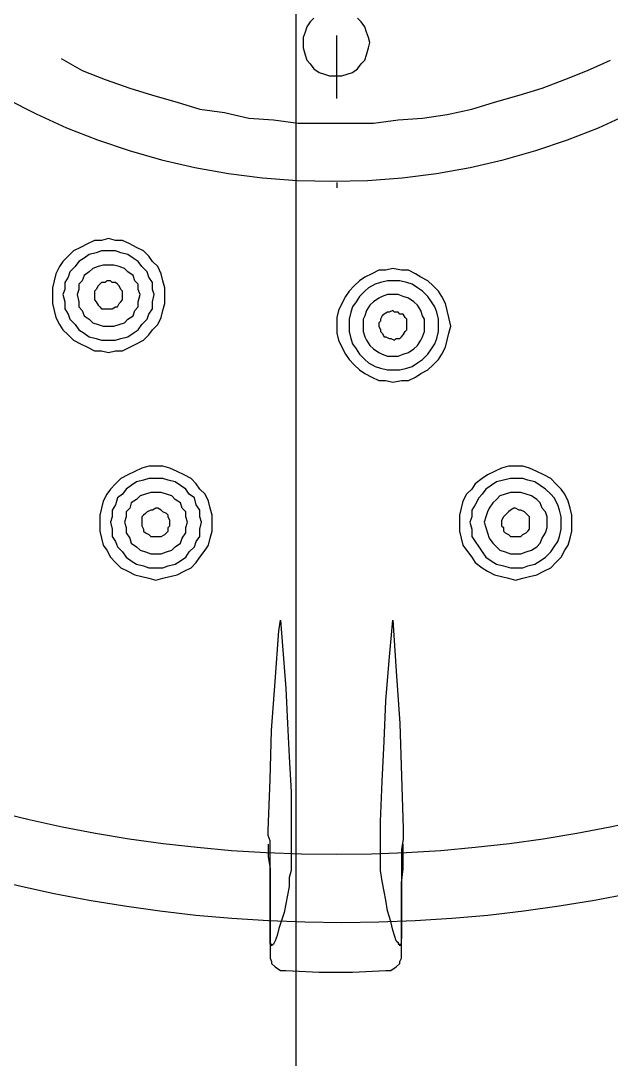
# Model space of a CAD drawing. Extents: x 468514 to 728049, y -74127 to 69080.
# Drawn here: x 555798.14 to 555816.14, y -68630.64 to -68598.93 of the extents above; entities that cross this region are included whole.
import ezdxf

# ---------------------------------------------------------------- set-up
doc = ezdxf.new("R2010")
doc.units = 0
doc.header["$LTSCALE"] = 500
doc.header["$MEASUREMENT"] = 0
doc.linetypes.add('HIDDEN2', pattern=[0.1875, 0.125, -0.0625])
for name, color, linetype in [('E 立面填充', 250, 'Continuous'), ('E 立面标注尺寸', 9, 'Continuous'), ('L-立面家具、洁具', 153, 'Continuous')]:
    doc.layers.add(name, color=color, linetype=linetype)
doc.styles.add('PDC DIM', font='PMingLiU-ExtB.ttf', dxfattribs={"width": 0.85})
doc.dimstyles.new('PDC-A2', dxfattribs={"dimscale": 0, "dimtxt": 2.5, "dimasz": 1, "dimexe": 1, "dimexo": 1, "dimgap": 0.7, "dimtad": 1, "dimdec": 0, "dimtxsty": 'PDC DIM', "dimblk": 'ARCHTICK', "dimcen": 1, "dimdle": 1, "dimclrd": 8, "dimclre": 8, "dimclrt": 9, "dimadec": 0, "dimazin": 0, "dimtfac": 1, "dimtdec": 0, "dimtix": 1, "dimtmove": 2, "dimatfit": 3, "dimldrblk": 'PDC A2 T R', "dimfxl": 10, "dimfxlon": 1, "dimarcsym": 0})

# ---------------------------------------------------------------- blocks, each defined once
blk = doc.blocks.new('A$C2F8A30B2')
at = {"linetype": 'HIDDEN2', "lineweight": -2, "ltscale": 20}
for p, q in [((84.701, 812.66), (84.804, 812.818)), ((84.804, 812.818), (84.916, 812.926)), ((86.249, 812.926), (86.359, 812.818)), ((86.359, 812.818), (86.464, 812.66)), ((84.589, 812.338), (84.646, 812.5)), ((84.646, 812.5), (84.701, 812.66)), ((85.554, 810.47), (85.554, 812.395)), ((86.464, 812.66), (86.519, 812.5)), ((86.519, 812.5), (86.573, 812.338)), ((84.539, 812.18), (84.589, 812.338)), ((84.589, 812.018), (84.539, 812.18)), ((84.539, 812.18), (84.539, 812.18)), ((86.573, 812.338), (86.573, 812.18)), ((86.573, 812.18), (86.573, 812.018)), ((84.646, 811.803), (84.589, 812.018)), ((84.701, 811.643), (84.646, 811.803)), ((86.519, 811.803), (86.464, 811.643)), ((86.573, 812.018), (86.519, 811.803)), ((77.902, 811.325), (77.207, 811.643)), ((84.804, 811.536), (84.701, 811.643)), ((84.916, 811.378), (84.804, 811.536)), ((86.359, 811.536), (86.249, 811.378)), ((86.464, 811.643), (86.359, 811.536)), ((93.955, 811.7), (93.315, 811.325)), ((78.597, 811.058), (77.902, 811.325)), ((85.074, 811.27), (84.916, 811.378)), ((85.234, 811.216), (85.074, 811.27)), ((85.394, 811.163), (85.234, 811.216)), ((85.554, 811.163), (85.394, 811.163)), ((85.769, 811.163), (85.554, 811.163)), ((85.929, 811.216), (85.769, 811.163)), ((86.091, 811.27), (85.929, 811.216)), ((86.249, 811.378), (86.091, 811.27)), ((93.315, 811.325), (92.618, 811.058)), ((79.292, 810.79), (78.597, 811.058)), ((79.989, 810.575), (79.292, 810.79)), ((91.868, 810.79), (91.175, 810.575)), ((92.618, 811.058), (91.868, 810.79)), ((80.739, 810.363), (79.989, 810.575)), ((91.175, 810.575), (90.425, 810.363)), ((81.432, 810.15), (80.739, 810.363)), ((82.182, 809.988), (81.432, 810.15)), ((89.73, 810.15), (88.981, 810.043)), ((90.425, 810.363), (89.73, 810.15)), ((82.934, 809.878), (82.182, 809.988)), ((83.684, 809.826), (82.934, 809.878)), ((84.431, 809.718), (83.684, 809.826)), ((87.481, 809.826), (86.731, 809.718)), ((88.233, 809.878), (87.481, 809.826)), ((88.981, 810.043), (88.233, 809.878)), ((85.179, 809.718), (84.431, 809.718)), ((85.984, 809.718), (85.179, 809.718)), ((86.731, 809.718), (85.984, 809.718)), ((85.554, 807.905), (85.554, 807.743)), ((91.658, 805.927), (91.868, 806.033)), ((91.868, 806.033), (92.083, 806.138)), ((92.083, 806.138), (92.296, 806.138)), ((92.296, 806.138), (92.511, 806.195)), ((92.511, 806.195), (92.725, 806.138)), ((92.725, 806.138), (92.94, 806.138)), ((92.94, 806.138), (93.155, 806.033)), ((93.155, 806.033), (93.368, 805.927)), ((91.283, 805.658), (91.443, 805.818)), ((91.443, 805.818), (91.658, 805.927)), ((91.763, 805.603), (91.923, 805.713)), ((91.923, 805.713), (92.138, 805.765)), ((92.138, 805.765), (92.296, 805.818)), ((92.296, 805.818), (92.511, 805.818)), ((92.511, 805.818), (92.725, 805.818)), ((92.725, 805.818), (92.888, 805.765)), ((92.888, 805.765), (93.1, 805.713)), ((93.1, 805.713), (93.26, 805.603)), ((93.368, 805.927), (93.583, 805.818)), ((93.583, 805.818), (93.743, 805.658)), ((91.013, 805.34), (91.175, 805.5)), ((91.175, 805.5), (91.283, 805.658)), ((91.493, 805.34), (91.605, 805.5)), ((91.605, 805.5), (91.763, 805.603)), ((92.193, 805.34), (92.353, 805.388)), ((92.353, 805.388), (92.511, 805.388)), ((92.511, 805.388), (92.673, 805.388)), ((92.673, 805.388), (92.833, 805.34)), ((93.26, 805.603), (93.423, 805.5)), ((93.423, 805.5), (93.53, 805.34)), ((93.743, 805.658), (93.905, 805.5)), ((93.905, 805.5), (94.012, 805.34)), ((82.987, 805.015), (83.147, 805.125)), ((83.147, 805.125), (83.361, 805.232)), ((83.361, 805.232), (83.576, 805.232)), ((83.576, 805.232), (83.842, 805.285)), ((83.842, 805.285), (84.056, 805.232)), ((84.056, 805.232), (84.271, 805.232)), ((84.271, 805.232), (84.486, 805.125)), ((84.486, 805.125), (84.701, 805.015)), ((90.853, 804.91), (90.908, 805.125)), ((90.908, 805.125), (91.013, 805.34)), ((91.283, 805.015), (91.333, 805.178)), ((91.333, 805.178), (91.493, 805.34)), ((91.708, 804.91), (91.763, 805.068)), ((91.763, 805.068), (91.923, 805.178)), ((91.923, 805.178), (92.03, 805.285)), ((92.03, 805.285), (92.193, 805.34)), ((92.833, 805.34), (92.993, 805.285)), ((92.993, 805.285), (93.1, 805.178)), ((93.1, 805.178), (93.26, 805.068)), ((93.26, 805.068), (93.315, 804.91)), ((93.53, 805.34), (93.69, 805.178)), ((93.69, 805.178), (93.743, 805.015)), ((94.012, 805.34), (94.118, 805.125)), ((94.118, 805.125), (94.17, 804.91)), ((82.452, 804.59), (82.612, 804.75)), ((82.612, 804.75), (82.772, 804.91)), ((82.772, 804.91), (82.987, 805.015)), ((83.092, 804.695), (83.254, 804.805)), ((83.254, 804.805), (83.416, 804.857)), ((83.416, 804.857), (83.627, 804.91)), ((83.627, 804.91), (83.842, 804.91)), ((83.842, 804.91), (84.002, 804.91)), ((84.002, 804.91), (84.217, 804.857)), ((84.217, 804.857), (84.377, 804.805)), ((84.377, 804.805), (84.589, 804.695)), ((84.701, 805.015), (84.861, 804.91)), ((84.861, 804.91), (85.019, 804.75)), ((85.019, 804.75), (85.179, 804.59)), ((90.8, 804.695), (90.853, 804.91)), ((91.175, 804.857), (91.283, 805.015)), ((91.175, 804.643), (91.175, 804.857)), ((91.605, 804.805), (91.708, 804.91)), ((91.605, 804.643), (91.605, 804.805)), ((92.138, 804.643), (92.193, 804.75)), ((92.193, 804.75), (92.243, 804.805)), ((92.243, 804.805), (92.296, 804.857)), ((92.296, 804.857), (92.407, 804.857)), ((92.407, 804.857), (92.458, 804.91)), ((92.458, 804.91), (92.568, 804.91)), ((92.568, 804.91), (92.618, 804.857)), ((92.618, 804.857), (92.725, 804.857)), ((92.725, 804.857), (92.78, 804.805)), ((92.78, 804.805), (92.833, 804.75)), ((92.833, 804.75), (92.888, 804.643)), ((93.315, 804.91), (93.423, 804.805)), ((93.423, 804.805), (93.423, 804.643)), ((93.743, 805.015), (93.85, 804.857)), ((93.85, 804.857), (93.85, 804.643)), ((94.17, 804.91), (94.225, 804.695)), ((82.237, 804.217), (82.344, 804.428)), ((82.344, 804.428), (82.452, 804.59)), ((82.664, 804.27), (82.772, 804.428)), ((82.772, 804.428), (82.934, 804.59)), ((82.934, 804.59), (83.092, 804.695)), ((83.361, 804.375), (83.522, 804.428)), ((83.522, 804.428), (83.684, 804.485)), ((83.684, 804.485), (83.842, 804.485)), ((83.842, 804.485), (84.002, 804.485)), ((84.002, 804.485), (84.166, 804.428)), ((84.166, 804.428), (84.271, 804.375)), ((84.589, 804.695), (84.701, 804.59)), ((84.701, 804.59), (84.861, 804.428)), ((84.861, 804.428), (84.964, 804.27)), ((85.179, 804.59), (85.289, 804.428)), ((85.289, 804.428), (85.394, 804.217)), ((90.8, 804.485), (90.8, 804.695)), ((90.8, 804.217), (90.8, 804.485)), ((90.8, 804.485), (90.8, 804.485)), ((91.121, 804.485), (91.175, 804.643)), ((91.175, 804.27), (91.121, 804.485)), ((91.121, 804.485), (91.121, 804.485)), ((91.548, 804.485), (91.605, 804.643)), ((91.605, 804.27), (91.548, 804.485)), ((91.548, 804.485), (91.548, 804.485)), ((92.083, 804.59), (92.138, 804.643)), ((92.083, 804.485), (92.083, 804.59)), ((92.083, 804.428), (92.083, 804.485)), ((92.083, 804.323), (92.083, 804.428)), ((92.888, 804.643), (92.94, 804.59)), ((92.94, 804.59), (92.94, 804.485)), ((92.94, 804.485), (92.94, 804.428)), ((92.94, 804.428), (92.94, 804.323)), ((93.423, 804.643), (93.475, 804.485)), ((93.475, 804.485), (93.423, 804.27)), ((93.85, 804.643), (93.905, 804.485)), ((93.905, 804.485), (93.85, 804.27)), ((94.225, 804.695), (94.225, 804.485)), ((94.225, 804.485), (94.225, 804.217)), ((82.182, 804), (82.237, 804.217)), ((82.504, 803.95), (82.557, 804.108)), ((82.557, 804.108), (82.664, 804.27)), ((82.987, 804), (83.092, 804.165)), ((83.092, 804.165), (83.201, 804.27)), ((83.201, 804.27), (83.361, 804.375)), ((84.271, 804.375), (84.431, 804.27)), ((84.431, 804.27), (84.539, 804.165)), ((84.539, 804.165), (84.646, 804)), ((84.964, 804.27), (85.074, 804.108)), ((85.074, 804.108), (85.126, 803.95)), ((85.394, 804.217), (85.499, 804)), ((90.853, 804), (90.8, 804.217)), ((91.175, 804.055), (91.175, 804.27)), ((91.605, 804.108), (91.605, 804.27)), ((91.708, 804), (91.605, 804.108)), ((92.138, 804.27), (92.083, 804.323)), ((92.193, 804.217), (92.138, 804.27)), ((92.243, 804.108), (92.193, 804.217)), ((92.296, 804.108), (92.243, 804.108)), ((92.407, 804.055), (92.296, 804.108)), ((92.78, 804.108), (92.725, 804.055)), ((92.833, 804.165), (92.78, 804.108)), ((92.888, 804.27), (92.833, 804.165)), ((92.94, 804.323), (92.888, 804.27)), ((93.423, 804.108), (93.315, 804)), ((93.423, 804.27), (93.423, 804.108)), ((93.85, 804.27), (93.85, 804.055)), ((94.225, 804.217), (94.17, 804)), ((82.077, 803.52), (82.129, 803.79)), ((82.129, 803.79), (82.182, 804)), ((82.452, 803.733), (82.504, 803.95)), ((82.879, 803.733), (82.934, 803.842)), ((82.934, 803.842), (82.987, 804)), ((83.416, 803.733), (83.469, 803.79)), ((83.469, 803.79), (83.522, 803.893)), ((83.522, 803.893), (83.627, 803.893)), ((83.627, 803.893), (83.684, 803.95)), ((83.684, 803.95), (83.789, 803.95)), ((83.789, 803.95), (83.842, 804)), ((83.842, 804), (83.951, 803.95)), ((83.951, 803.95), (84.002, 803.95)), ((84.002, 803.95), (84.109, 803.893)), ((84.109, 803.893), (84.166, 803.842)), ((84.166, 803.842), (84.217, 803.733)), ((84.646, 804), (84.701, 803.842)), ((84.701, 803.842), (84.751, 803.733)), ((85.126, 803.95), (85.179, 803.733)), ((85.499, 804), (85.554, 803.79)), ((85.554, 803.79), (85.554, 803.52)), ((90.908, 803.79), (90.853, 804)), ((91.013, 803.575), (90.908, 803.79)), ((91.283, 803.893), (91.175, 804.055)), ((91.333, 803.733), (91.283, 803.893)), ((91.763, 803.842), (91.708, 804)), ((91.923, 803.733), (91.763, 803.842)), ((92.458, 804.055), (92.407, 804.055)), ((92.568, 804.055), (92.458, 804.055)), ((92.618, 804.055), (92.568, 804.055)), ((92.725, 804.055), (92.618, 804.055)), ((93.26, 803.842), (93.1, 803.733)), ((93.315, 804), (93.26, 803.842)), ((93.743, 803.893), (93.69, 803.733)), ((93.85, 804.055), (93.743, 803.893)), ((94.118, 803.79), (94.012, 803.575)), ((94.17, 804), (94.118, 803.79)), ((82.129, 803.305), (82.077, 803.52)), ((82.077, 803.52), (82.077, 803.52)), ((82.452, 803.52), (82.452, 803.733)), ((82.452, 803.36), (82.452, 803.52)), ((82.452, 803.52), (82.452, 803.52)), ((82.879, 803.52), (82.879, 803.733)), ((82.879, 803.36), (82.879, 803.52)), ((82.879, 803.52), (82.879, 803.52)), ((83.416, 803.678), (83.416, 803.733)), ((83.416, 803.575), (83.416, 803.678)), ((83.416, 803.467), (83.416, 803.575)), ((84.217, 803.733), (84.217, 803.678)), ((84.217, 803.678), (84.271, 803.628)), ((84.271, 803.52), (84.217, 803.415)), ((84.271, 803.628), (84.271, 803.52)), ((84.751, 803.733), (84.751, 803.52)), ((84.751, 803.52), (84.751, 803.36)), ((85.179, 803.733), (85.179, 803.52)), ((85.179, 803.52), (85.179, 803.36)), ((85.554, 803.52), (85.554, 803.305)), ((91.175, 803.415), (91.013, 803.575)), ((91.493, 803.575), (91.333, 803.733)), ((91.605, 803.415), (91.493, 803.575)), ((92.03, 803.628), (91.923, 803.733)), ((92.193, 803.575), (92.03, 803.628)), ((92.353, 803.52), (92.193, 803.575)), ((92.511, 803.52), (92.353, 803.52)), ((92.673, 803.52), (92.511, 803.52)), ((92.833, 803.575), (92.673, 803.52)), ((92.993, 803.628), (92.833, 803.575)), ((93.1, 803.733), (92.993, 803.628)), ((93.53, 803.575), (93.423, 803.415)), ((93.69, 803.733), (93.53, 803.575)), ((94.012, 803.575), (93.905, 803.415)), ((82.182, 803.095), (82.129, 803.305)), ((82.504, 803.147), (82.452, 803.36)), ((82.934, 803.2), (82.879, 803.36)), ((82.987, 803.095), (82.934, 803.2)), ((83.416, 803.415), (83.416, 803.467)), ((83.469, 803.36), (83.416, 803.415)), ((83.522, 803.253), (83.469, 803.36)), ((83.576, 803.2), (83.522, 803.253)), ((83.627, 803.147), (83.576, 803.2)), ((84.056, 803.2), (83.951, 803.147)), ((84.109, 803.2), (84.056, 803.2)), ((84.166, 803.305), (84.109, 803.2)), ((84.217, 803.36), (84.166, 803.305)), ((84.217, 803.415), (84.217, 803.36)), ((84.701, 803.2), (84.646, 803.095)), ((84.751, 803.36), (84.701, 803.2)), ((85.179, 803.36), (85.126, 803.147)), ((85.554, 803.305), (85.499, 803.095)), ((91.283, 803.253), (91.175, 803.415)), ((91.443, 803.095), (91.283, 803.253)), ((91.763, 803.305), (91.605, 803.415)), ((91.923, 803.2), (91.763, 803.305)), ((92.138, 803.147), (91.923, 803.2)), ((93.1, 803.2), (92.888, 803.147)), ((93.26, 803.305), (93.1, 803.2)), ((93.423, 803.415), (93.26, 803.305)), ((93.743, 803.253), (93.583, 803.095)), ((93.905, 803.415), (93.743, 803.253)), ((82.237, 802.88), (82.182, 803.095)), ((82.344, 802.665), (82.237, 802.88)), ((82.557, 802.985), (82.504, 803.147)), ((82.664, 802.829), (82.557, 802.985)), ((83.092, 802.933), (82.987, 803.095)), ((83.201, 802.829), (83.092, 802.933)), ((83.736, 803.147), (83.627, 803.147)), ((83.789, 803.095), (83.736, 803.147)), ((83.899, 803.147), (83.789, 803.095)), ((83.951, 803.147), (83.899, 803.147)), ((84.539, 802.933), (84.431, 802.829)), ((84.646, 803.095), (84.539, 802.933)), ((85.074, 802.985), (84.964, 802.829)), ((85.126, 803.147), (85.074, 802.985)), ((85.394, 802.88), (85.289, 802.665)), ((85.499, 803.095), (85.394, 802.88)), ((91.658, 802.985), (91.443, 803.095)), ((91.868, 802.88), (91.658, 802.985)), ((92.083, 802.772), (91.868, 802.88)), ((92.296, 803.095), (92.138, 803.147)), ((92.511, 803.095), (92.296, 803.095)), ((92.725, 803.095), (92.511, 803.095)), ((92.888, 803.147), (92.725, 803.095)), ((93.155, 802.88), (92.94, 802.772)), ((93.368, 802.985), (93.155, 802.88)), ((93.583, 803.095), (93.368, 802.985)), ((82.452, 802.507), (82.344, 802.665)), ((82.772, 802.665), (82.664, 802.829)), ((82.934, 802.507), (82.772, 802.665)), ((83.361, 802.718), (83.201, 802.829)), ((83.522, 802.665), (83.361, 802.718)), ((83.684, 802.61), (83.522, 802.665)), ((83.842, 802.61), (83.684, 802.61)), ((84.002, 802.61), (83.842, 802.61)), ((84.166, 802.665), (84.002, 802.61)), ((84.271, 802.718), (84.166, 802.665)), ((84.431, 802.829), (84.271, 802.718)), ((84.861, 802.665), (84.701, 802.507)), ((84.964, 802.829), (84.861, 802.665)), ((85.289, 802.665), (85.179, 802.507)), ((92.296, 802.772), (92.083, 802.772)), ((92.511, 802.718), (92.296, 802.772)), ((92.725, 802.772), (92.511, 802.718)), ((92.94, 802.772), (92.725, 802.772)), ((82.612, 802.345), (82.452, 802.507)), ((82.772, 802.185), (82.612, 802.345)), ((83.092, 802.4), (82.934, 802.507)), ((83.254, 802.288), (83.092, 802.4)), ((83.416, 802.24), (83.254, 802.288)), ((83.627, 802.185), (83.416, 802.24)), ((84.217, 802.24), (84.002, 802.185)), ((84.377, 802.288), (84.217, 802.24)), ((84.589, 802.4), (84.377, 802.288)), ((84.701, 802.507), (84.589, 802.4)), ((85.019, 802.345), (84.861, 802.185)), ((85.179, 802.507), (85.019, 802.345)), ((82.987, 802.077), (82.772, 802.185)), ((83.147, 801.97), (82.987, 802.077)), ((83.361, 801.865), (83.147, 801.97)), ((83.842, 802.185), (83.627, 802.185)), ((84.002, 802.185), (83.842, 802.185)), ((84.486, 801.97), (84.271, 801.865)), ((84.701, 802.077), (84.486, 801.97)), ((84.861, 802.185), (84.701, 802.077)), ((83.576, 801.865), (83.361, 801.865)), ((83.842, 801.81), (83.576, 801.865)), ((84.056, 801.865), (83.842, 801.81)), ((84.271, 801.865), (84.056, 801.865)), ((79.24, 798.98), (79.455, 799.085)), ((79.455, 799.085), (79.669, 799.188)), ((79.669, 799.188), (79.882, 799.245)), ((79.882, 799.245), (80.097, 799.245)), ((80.097, 799.245), (80.312, 799.245)), ((80.312, 799.245), (80.527, 799.188)), ((80.527, 799.188), (80.739, 799.085)), ((80.739, 799.085), (80.954, 798.98)), ((90.211, 798.98), (90.425, 799.085)), ((90.425, 799.085), (90.64, 799.188)), ((90.64, 799.188), (90.853, 799.245)), ((90.853, 799.245), (91.068, 799.245)), ((91.068, 799.245), (91.283, 799.245)), ((91.283, 799.245), (91.493, 799.188)), ((91.493, 799.188), (91.708, 799.085)), ((91.708, 799.085), (91.923, 798.98)), ((78.867, 798.71), (79.025, 798.868)), ((79.025, 798.868), (79.24, 798.98)), ((79.347, 798.657), (79.507, 798.765)), ((79.507, 798.765), (79.722, 798.817)), ((79.722, 798.817), (79.882, 798.868)), ((79.882, 798.868), (80.097, 798.868)), ((80.097, 798.868), (80.255, 798.868)), ((80.255, 798.868), (80.47, 798.817)), ((80.47, 798.817), (80.684, 798.765)), ((80.684, 798.765), (80.845, 798.657)), ((80.954, 798.98), (81.114, 798.868)), ((81.114, 798.868), (81.329, 798.71)), ((89.836, 798.71), (89.996, 798.868)), ((89.996, 798.868), (90.211, 798.98)), ((90.318, 798.657), (90.48, 798.765)), ((90.48, 798.765), (90.693, 798.817)), ((90.693, 798.817), (90.853, 798.868)), ((90.853, 798.868), (91.068, 798.868)), ((91.068, 798.868), (91.283, 798.868)), ((91.283, 798.868), (91.443, 798.817)), ((91.443, 798.817), (91.658, 798.765)), ((91.658, 798.765), (91.818, 798.657)), ((91.923, 798.98), (92.138, 798.868)), ((92.138, 798.868), (92.296, 798.71)), ((78.597, 798.39), (78.705, 798.55)), ((78.705, 798.55), (78.867, 798.71)), ((79.025, 798.39), (79.187, 798.55)), ((79.187, 798.55), (79.347, 798.657)), ((79.775, 798.39), (79.937, 798.442)), ((79.937, 798.442), (80.097, 798.442)), ((80.097, 798.442), (80.255, 798.442)), ((80.255, 798.442), (80.419, 798.39)), ((80.845, 798.657), (81.005, 798.55)), ((81.005, 798.55), (81.114, 798.39)), ((81.329, 798.71), (81.432, 798.55)), ((81.432, 798.55), (81.594, 798.39)), ((89.568, 798.39), (89.73, 798.55)), ((89.73, 798.55), (89.836, 798.71)), ((90.051, 798.39), (90.158, 798.55)), ((90.158, 798.55), (90.318, 798.657)), ((90.746, 798.39), (90.908, 798.442)), ((90.908, 798.442), (91.068, 798.442)), ((91.068, 798.442), (91.228, 798.442)), ((91.228, 798.442), (91.39, 798.39)), ((91.818, 798.657), (91.978, 798.55)), ((91.978, 798.55), (92.083, 798.39)), ((92.296, 798.71), (92.458, 798.55)), ((92.458, 798.55), (92.568, 798.39)), ((78.437, 797.962), (78.49, 798.175)), ((78.49, 798.175), (78.597, 798.39)), ((78.812, 798.07), (78.92, 798.282)), ((78.92, 798.282), (79.025, 798.39)), ((79.292, 797.962), (79.347, 798.124)), ((79.347, 798.124), (79.455, 798.228)), ((79.455, 798.228), (79.615, 798.337)), ((79.615, 798.337), (79.775, 798.39)), ((80.419, 798.39), (80.579, 798.337)), ((80.579, 798.337), (80.684, 798.228)), ((80.684, 798.228), (80.794, 798.124)), ((80.794, 798.124), (80.899, 797.962)), ((81.114, 798.39), (81.219, 798.282)), ((81.219, 798.282), (81.329, 798.07)), ((81.594, 798.39), (81.702, 798.175)), ((81.702, 798.175), (81.754, 797.962)), ((89.41, 797.962), (89.461, 798.175)), ((89.461, 798.175), (89.568, 798.39)), ((89.836, 798.07), (89.888, 798.282)), ((89.888, 798.282), (90.051, 798.39)), ((90.265, 797.962), (90.318, 798.124)), ((90.318, 798.124), (90.48, 798.228)), ((90.48, 798.228), (90.586, 798.337)), ((90.586, 798.337), (90.746, 798.39)), ((91.39, 798.39), (91.548, 798.337)), ((91.548, 798.337), (91.658, 798.228)), ((91.658, 798.228), (91.818, 798.124)), ((91.818, 798.124), (91.868, 797.962)), ((92.083, 798.39), (92.243, 798.282)), ((92.243, 798.282), (92.296, 798.07)), ((92.568, 798.39), (92.673, 798.175)), ((92.673, 798.175), (92.725, 797.962)), ((78.385, 797.75), (78.437, 797.962)), ((78.705, 797.697), (78.757, 797.907)), ((78.757, 797.907), (78.812, 798.07)), ((79.132, 797.697), (79.187, 797.855)), ((79.187, 797.855), (79.292, 797.962)), ((79.722, 797.75), (79.775, 797.8)), ((79.775, 797.8), (79.829, 797.855)), ((79.829, 797.855), (79.937, 797.907)), ((79.937, 797.907), (79.989, 797.907)), ((79.989, 797.907), (80.097, 797.962)), ((80.097, 797.962), (80.15, 797.962)), ((80.15, 797.962), (80.255, 797.907)), ((80.255, 797.907), (80.312, 797.855)), ((80.312, 797.855), (80.364, 797.8)), ((80.364, 797.8), (80.419, 797.75)), ((80.899, 797.962), (80.954, 797.855)), ((80.954, 797.855), (81.005, 797.697)), ((81.329, 798.07), (81.432, 797.907)), ((81.432, 797.907), (81.432, 797.697)), ((81.754, 797.962), (81.809, 797.75)), ((89.353, 797.75), (89.41, 797.962)), ((89.73, 797.907), (89.836, 798.07)), ((89.73, 797.697), (89.73, 797.907)), ((90.158, 797.855), (90.265, 797.962)), ((90.158, 797.697), (90.158, 797.855)), ((90.693, 797.75), (90.746, 797.8)), ((90.746, 797.8), (90.853, 797.855)), ((90.853, 797.855), (90.908, 797.907)), ((90.908, 797.907), (91.013, 797.962)), ((91.013, 797.962), (91.068, 797.962)), ((91.068, 797.962), (91.175, 797.907)), ((91.175, 797.907), (91.228, 797.907)), ((91.228, 797.907), (91.333, 797.855)), ((91.333, 797.855), (91.39, 797.8)), ((91.39, 797.8), (91.443, 797.75)), ((91.868, 797.962), (91.978, 797.855)), ((91.978, 797.855), (91.978, 797.697)), ((92.296, 798.07), (92.407, 797.907)), ((92.407, 797.907), (92.407, 797.697)), ((92.725, 797.962), (92.78, 797.75)), ((78.385, 797.535), (78.385, 797.75)), ((78.385, 797.267), (78.385, 797.535)), ((78.385, 797.535), (78.385, 797.535)), ((78.705, 797.535), (78.705, 797.697)), ((78.705, 797.322), (78.705, 797.535)), ((78.705, 797.535), (78.705, 797.535)), ((79.132, 797.535), (79.132, 797.697)), ((79.132, 797.375), (79.132, 797.535)), ((79.132, 797.535), (79.132, 797.535)), ((79.669, 797.697), (79.722, 797.75)), ((79.669, 797.59), (79.669, 797.697)), ((79.669, 797.478), (79.669, 797.59)), ((79.669, 797.427), (79.669, 797.478)), ((80.419, 797.75), (80.47, 797.697)), ((80.47, 797.697), (80.527, 797.59)), ((80.527, 797.59), (80.527, 797.535)), ((80.527, 797.535), (80.527, 797.427)), ((81.005, 797.697), (81.059, 797.535)), ((81.059, 797.535), (81.005, 797.375)), ((81.432, 797.697), (81.489, 797.535)), ((81.489, 797.535), (81.432, 797.322)), ((81.809, 797.75), (81.809, 797.535)), ((81.809, 797.535), (81.809, 797.267)), ((89.353, 797.535), (89.353, 797.75)), ((89.353, 797.267), (89.353, 797.535)), ((89.353, 797.535), (89.353, 797.535)), ((89.676, 797.535), (89.73, 797.697)), ((89.73, 797.322), (89.676, 797.535)), ((89.676, 797.535), (89.676, 797.535)), ((90.103, 797.535), (90.158, 797.697)), ((90.158, 797.375), (90.103, 797.535)), ((90.103, 797.535), (90.103, 797.535)), ((90.64, 797.59), (90.693, 797.697)), ((90.64, 797.535), (90.64, 797.59)), ((90.64, 797.427), (90.64, 797.535)), ((90.693, 797.697), (90.693, 797.75)), ((91.443, 797.75), (91.493, 797.697)), ((91.493, 797.697), (91.493, 797.59)), ((91.493, 797.59), (91.493, 797.478)), ((91.493, 797.478), (91.493, 797.427)), ((91.978, 797.697), (92.03, 797.535)), ((92.03, 797.535), (91.978, 797.375)), ((92.407, 797.697), (92.458, 797.535)), ((92.458, 797.535), (92.407, 797.322)), ((92.78, 797.75), (92.78, 797.535)), ((92.78, 797.535), (92.78, 797.267)), ((78.437, 797.052), (78.385, 797.267)), ((78.757, 797.105), (78.705, 797.322)), ((79.187, 797.212), (79.132, 797.375)), ((79.292, 797.052), (79.187, 797.212)), ((79.669, 797.322), (79.669, 797.427)), ((79.722, 797.267), (79.669, 797.322)), ((79.775, 797.212), (79.722, 797.267)), ((79.882, 797.16), (79.775, 797.212)), ((79.937, 797.105), (79.882, 797.16)), ((80.312, 797.16), (80.255, 797.105)), ((80.419, 797.212), (80.312, 797.16)), ((80.47, 797.267), (80.419, 797.212)), ((80.527, 797.427), (80.47, 797.375)), ((80.47, 797.375), (80.47, 797.267)), ((80.954, 797.212), (80.899, 797.052)), ((81.005, 797.375), (80.954, 797.212)), ((81.432, 797.322), (81.432, 797.105)), ((81.809, 797.267), (81.754, 797.052)), ((89.41, 797.052), (89.353, 797.267)), ((89.73, 797.105), (89.73, 797.322)), ((90.158, 797.212), (90.158, 797.375)), ((90.265, 797.052), (90.158, 797.212)), ((90.693, 797.375), (90.64, 797.427)), ((90.693, 797.267), (90.693, 797.375)), ((90.746, 797.212), (90.693, 797.267)), ((90.8, 797.16), (90.746, 797.212)), ((90.908, 797.105), (90.8, 797.16)), ((91.283, 797.16), (91.228, 797.105)), ((91.39, 797.212), (91.283, 797.16)), ((91.443, 797.267), (91.39, 797.212)), ((91.493, 797.427), (91.443, 797.322)), ((91.443, 797.322), (91.443, 797.267)), ((91.978, 797.212), (91.868, 797.052)), ((91.978, 797.375), (91.978, 797.212)), ((92.407, 797.322), (92.407, 797.105)), ((92.78, 797.267), (92.725, 797.052)), ((78.49, 796.84), (78.437, 797.052)), ((78.597, 796.68), (78.49, 796.84)), ((78.812, 796.947), (78.757, 797.105)), ((78.92, 796.785), (78.812, 796.947)), ((79.347, 796.892), (79.292, 797.052)), ((79.455, 796.785), (79.347, 796.892)), ((79.989, 797.105), (79.937, 797.105)), ((80.097, 797.105), (79.989, 797.105)), ((80.204, 797.105), (80.097, 797.105)), ((80.255, 797.105), (80.204, 797.105)), ((80.794, 796.892), (80.684, 796.785)), ((80.899, 797.052), (80.794, 796.892)), ((81.329, 796.947), (81.219, 796.785)), ((81.432, 797.105), (81.329, 796.947)), ((81.702, 796.84), (81.594, 796.68)), ((81.754, 797.052), (81.702, 796.84)), ((89.461, 796.84), (89.41, 797.052)), ((89.568, 796.68), (89.461, 796.84)), ((89.836, 796.947), (89.73, 797.105)), ((89.888, 796.785), (89.836, 796.947)), ((90.318, 796.892), (90.265, 797.052)), ((90.48, 796.785), (90.318, 796.892)), ((90.96, 797.105), (90.908, 797.105)), ((91.068, 797.105), (90.96, 797.105)), ((91.121, 797.105), (91.068, 797.105)), ((91.228, 797.105), (91.121, 797.105)), ((91.818, 796.892), (91.658, 796.785)), ((91.868, 797.052), (91.818, 796.892)), ((92.296, 796.947), (92.243, 796.785)), ((92.407, 797.105), (92.296, 796.947)), ((92.673, 796.84), (92.568, 796.68)), ((92.725, 797.052), (92.673, 796.84)), ((78.705, 796.465), (78.597, 796.68)), ((79.025, 796.629), (78.92, 796.785)), ((79.187, 796.465), (79.025, 796.629)), ((79.615, 796.68), (79.455, 796.785)), ((79.775, 796.629), (79.615, 796.68)), ((79.937, 796.574), (79.775, 796.629)), ((80.097, 796.574), (79.937, 796.574)), ((80.255, 796.574), (80.097, 796.574)), ((80.419, 796.629), (80.255, 796.574)), ((80.579, 796.68), (80.419, 796.629)), ((80.684, 796.785), (80.579, 796.68)), ((81.114, 796.629), (81.005, 796.465)), ((81.219, 796.785), (81.114, 796.629)), ((81.594, 796.68), (81.432, 796.465)), ((89.73, 796.465), (89.568, 796.68)), ((90.051, 796.629), (89.888, 796.785)), ((90.158, 796.465), (90.051, 796.629)), ((90.586, 796.68), (90.48, 796.785)), ((90.746, 796.629), (90.586, 796.68)), ((90.908, 796.574), (90.746, 796.629)), ((91.068, 796.574), (90.908, 796.574)), ((91.228, 796.574), (91.068, 796.574)), ((91.39, 796.629), (91.228, 796.574)), ((91.548, 796.68), (91.39, 796.629)), ((91.658, 796.785), (91.548, 796.68)), ((92.083, 796.629), (91.978, 796.465)), ((92.243, 796.785), (92.083, 796.629)), ((92.568, 796.68), (92.458, 796.465)), ((78.867, 796.307), (78.705, 796.465)), ((79.025, 796.145), (78.867, 796.307)), ((79.347, 796.357), (79.187, 796.465)), ((79.507, 796.252), (79.347, 796.357)), ((79.722, 796.2), (79.507, 796.252)), ((79.882, 796.145), (79.722, 796.2)), ((80.47, 796.2), (80.255, 796.145)), ((80.684, 796.252), (80.47, 796.2)), ((80.845, 796.357), (80.684, 796.252)), ((81.005, 796.465), (80.845, 796.357)), ((81.329, 796.307), (81.114, 796.145)), ((81.432, 796.465), (81.329, 796.307)), ((89.836, 796.307), (89.73, 796.465)), ((89.996, 796.145), (89.836, 796.307)), ((90.318, 796.357), (90.158, 796.465)), ((90.48, 796.252), (90.318, 796.357)), ((90.693, 796.2), (90.48, 796.252)), ((90.853, 796.145), (90.693, 796.2)), ((91.443, 796.2), (91.283, 796.145)), ((91.658, 796.252), (91.443, 796.2)), ((91.818, 796.357), (91.658, 796.252)), ((91.978, 796.465), (91.818, 796.357)), ((92.296, 796.307), (92.138, 796.145)), ((92.458, 796.465), (92.296, 796.307)), ((79.24, 796.037), (79.025, 796.145)), ((79.455, 795.932), (79.24, 796.037)), ((79.669, 795.879), (79.455, 795.932)), ((79.882, 795.825), (79.669, 795.879)), ((80.097, 796.145), (79.882, 796.145)), ((80.255, 796.145), (80.097, 796.145)), ((80.527, 795.879), (80.312, 795.825)), ((80.739, 795.932), (80.527, 795.879)), ((80.954, 796.037), (80.739, 795.932)), ((81.114, 796.145), (80.954, 796.037)), ((90.211, 796.037), (89.996, 796.145)), ((90.425, 795.932), (90.211, 796.037)), ((90.64, 795.879), (90.425, 795.932)), ((90.853, 795.825), (90.64, 795.879)), ((91.068, 796.145), (90.853, 796.145)), ((91.283, 796.145), (91.068, 796.145)), ((91.493, 795.879), (91.283, 795.825)), ((91.708, 795.932), (91.493, 795.879)), ((91.923, 796.037), (91.708, 795.932)), ((92.138, 796.145), (91.923, 796.037)), ((80.097, 795.77), (79.882, 795.825)), ((80.312, 795.825), (80.097, 795.77)), ((91.068, 795.77), (90.853, 795.825)), ((91.283, 795.825), (91.068, 795.77)), ((83.842, 794.542), (83.736, 792.99)), ((83.951, 793.314), (83.842, 794.542)), ((87.268, 794.542), (87.108, 792.457)), ((87.323, 794.222), (87.268, 794.542)), ((87.428, 792.67), (87.323, 794.222)), ((84.056, 792.082), (83.951, 793.314)), ((83.736, 792.99), (83.627, 791.389)), ((87.108, 792.457), (87.054, 791.389)), ((87.538, 791.174), (87.428, 792.67)), ((84.109, 790.854), (84.056, 792.082)), ((83.627, 791.389), (83.576, 789.784)), ((87.054, 791.389), (86.999, 790.374)), ((87.588, 789.679), (87.538, 791.174)), ((84.166, 789.624), (84.109, 790.854)), ((86.999, 790.374), (86.946, 789.302)), ((83.576, 789.784), (83.522, 788.18)), ((84.217, 788.394), (84.166, 789.624)), ((87.643, 788.127), (87.588, 789.679)), ((86.946, 789.302), (86.946, 788.234)), ((84.217, 787.807), (84.217, 788.394)), ((83.522, 788.18), (83.522, 788.127)), ((83.522, 788.127), (83.522, 787.859)), ((86.946, 788.234), (86.946, 787.702)), ((87.588, 787.807), (87.643, 787.969)), ((87.643, 787.969), (87.643, 788.127)), ((83.522, 787.859), (83.576, 787.539)), ((83.522, 787.647), (83.522, 787.702)), ((83.522, 787.702), (83.522, 787.702)), ((83.522, 787.539), (83.522, 787.647)), ((84.217, 787.489), (84.217, 787.807)), ((86.946, 787.702), (86.946, 787.162)), ((87.588, 787.432), (87.588, 787.807)), ((87.643, 787.702), (87.643, 787.647)), ((87.643, 787.702), (87.643, 787.702)), ((87.643, 787.647), (87.643, 787.592)), ((83.522, 787.489), (83.522, 787.539)), ((83.522, 787.432), (83.522, 787.489)), ((83.522, 787.274), (83.522, 787.432)), ((83.576, 787.539), (83.576, 786.312)), ((84.217, 787.162), (84.217, 787.489)), ((87.588, 786.794), (87.588, 787.432)), ((87.643, 787.327), (87.588, 786.952)), ((87.643, 787.592), (87.643, 787.539)), ((87.643, 787.539), (87.643, 787.432)), ((87.643, 787.432), (87.643, 787.327)), ((83.522, 786.952), (83.522, 787.274)), ((84.217, 786.899), (84.217, 787.162)), ((86.946, 787.162), (86.946, 786.899)), ((83.576, 786.524), (83.522, 786.952)), ((84.166, 786.579), (84.217, 786.899)), ((86.946, 786.899), (86.999, 786.684)), ((86.999, 786.684), (86.999, 786.417)), ((87.588, 786.952), (87.588, 786.524)), ((87.588, 785.404), (87.588, 786.794)), ((83.576, 786.099), (83.576, 786.524)), ((84.109, 786.257), (84.166, 786.579)), ((86.999, 786.417), (87.054, 786.149)), ((87.588, 786.524), (87.588, 785.617)), ((83.576, 786.312), (83.576, 785.027)), ((83.576, 784.759), (83.576, 786.099)), ((84.056, 785.992), (84.109, 786.257)), ((87.054, 786.149), (87.161, 785.617)), ((84.002, 785.671), (84.056, 785.992)), ((83.899, 785.349), (84.002, 785.671)), ((87.161, 785.617), (87.323, 785.134)), ((87.588, 785.617), (87.588, 784.759)), ((87.588, 785.027), (87.588, 785.404)), ((83.736, 784.759), (83.842, 785.084)), ((83.842, 785.084), (83.899, 785.349)), ((87.323, 785.134), (87.374, 784.922)), ((83.576, 785.027), (83.576, 784.814)), ((83.576, 784.707), (83.576, 784.814)), ((87.374, 784.922), (87.428, 784.759)), ((87.588, 784.814), (87.588, 785.027)), ((87.588, 784.654), (87.588, 784.814)), ((83.576, 784.604), (83.576, 784.759)), ((83.576, 784.654), (83.576, 784.707)), ((83.627, 784.654), (83.576, 784.654)), ((83.576, 784.547), (83.576, 784.604)), ((83.576, 784.439), (83.576, 784.547)), ((83.684, 784.654), (83.627, 784.654)), ((83.627, 784.654), (83.627, 784.604)), ((83.627, 784.604), (83.627, 784.654)), ((83.736, 784.759), (83.684, 784.707)), ((83.684, 784.707), (83.684, 784.654)), ((87.428, 784.759), (87.481, 784.654)), ((87.481, 784.654), (87.538, 784.604)), ((87.538, 784.604), (87.538, 784.654)), ((87.538, 784.654), (87.588, 784.654)), ((87.588, 784.759), (87.588, 784.604)), ((87.588, 784.604), (87.588, 784.547)), ((87.588, 784.547), (87.588, 784.492)), ((87.588, 784.492), (87.588, 784.332)), ((83.576, 784.332), (83.576, 784.439)), ((83.576, 784.229), (83.576, 784.332)), ((83.627, 784.119), (83.576, 784.229)), ((87.588, 784.229), (87.538, 784.119)), ((87.588, 784.332), (87.588, 784.229)), ((83.627, 784.062), (83.627, 784.119)), ((83.736, 783.959), (83.627, 784.062)), ((83.899, 783.852), (83.736, 783.959)), ((84.056, 783.852), (83.899, 783.852)), ((85.074, 783.799), (84.056, 783.852)), ((87.108, 783.852), (86.091, 783.799)), ((87.268, 783.852), (87.108, 783.852)), ((87.428, 783.959), (87.268, 783.852)), ((87.538, 784.062), (87.428, 783.959)), ((87.538, 784.119), (87.538, 784.062)), ((86.091, 783.799), (85.074, 783.799))]:
    blk.add_line(p, q, dxfattribs=at)
for centre, radius in [((85.397, 828.869), 43.552), ((85.568, 828.871), 41.475), ((85.684, 828.792), 20.847)]:
    blk.add_circle(centre, radius, dxfattribs=at)
blk = doc.blocks.new('_ArchTick')
at = {"color": 0, "linetype": 'ByBlock', "const_width": 0.4}
blk.add_lwpolyline([(-0.5, -0.5), (0.5, 0.5)], dxfattribs=at)
blk = doc.blocks.new('PDC A2 T R')
at = {"color": 0, "linetype": 'ByBlock'}
blk.add_line((0, 0), (-2, 0), dxfattribs=at)
for points in [[(-2.1466, 0.8862), (-1.4913, 1.345), (-0.6, 0), (0, 0)], [(-2.1466, -0.8862), (-1.4913, -1.345), (-0.6, 0), (0, 0)]]:
    blk.add_solid(points, dxfattribs=at)

msp = doc.modelspace()

# ---------------------------------------------------------------- hatches: boundary and pattern name
at = {"layer": 'E 立面填充'}
h = msp.add_hatch(dxfattribs=at)
h.set_pattern_fill('_USER', color=256, scale=300, pattern_type=0)
h.set_pattern_definition([(0, (558293.3, -70526.5), (0, 300), [])])
h.paths.add_polyline_path([(558293.302, -68126.5), (557723.302, -68126.5), (557723.302, -70526.5), (558293.302, -70526.5)])
h.paths.add_polyline_path([(557723.302, -69976.5), (557073.302, -69976.5), (557073.302, -70196.5), (557723.302, -70196.5)], flags=17)
h.paths.add_polyline_path([(557723.302, -70226.5), (557073.302, -70226.5), (557073.302, -70526.5), (557723.302, -70526.5)], flags=17)
h.paths.add_polyline_path([(557073.302, -69526.5), (556333.302, -69526.5), (556333.302, -70526.5), (557073.302, -70526.5)], flags=17)
h.paths.add_polyline_path([(557723.302, -69326.5), (556333.302, -69326.5), (556333.302, -68126.5), (555453.302, -68126.5), (555453.302, -70526.5), (556283.302, -70526.5), (556283.302, -70476.5), (556302.302, -70476.5), (556302.302, -68446.5), (556298.302, -68446.5), (556298.302, -68426.5), (556318.302, -68426.5), (556318.302, -68446.5), (556314.302, -68446.5), (556314.302, -70476.5), (556333.302, -70476.5), (556333.302, -69526.5), (557073.302, -69526.5), (557073.302, -69676.5), (557369.302, -69676.5), (557369.302, -69626.095), (557369.302, -69569.5), (557370.691, -69561.622), (557369.302, -69561.622), (557369.302, -69537.649, -0.280803), (557398.302, -69517, -0.280797), (557427.302, -69537.648), (557427.302, -69561.622), (557425.912, -69561.622), (557427.302, -69569.5), (557427.302, -69626.095), (557427.302, -69676.5), (557723.302, -69676.5)])
h.paths.add_polyline_path([(557384.673, -69510.925, -0.167186), (557411.942, -69510.929, -0.717696), (557411.942, -69514.719, -0.167186), (557384.673, -69514.722, -0.722273)], flags=16)
h.paths.add_polyline_path([(557073.302, -68126.5), (556333.302, -68126.5), (556333.302, -69276.5), (557073.302, -69276.5)], flags=17)
h = msp.add_hatch(dxfattribs=at)
h.set_pattern_fill('_USER', color=256, scale=600, angle=90, pattern_type=0)
h.set_pattern_definition([(90, (558293.3, -70526.5), (-600, 4e-14), [])])
h.paths.add_polyline_path([(557073.302, -69526.5), (556333.302, -69526.5), (556333.302, -70526.5), (557073.302, -70526.5)], flags=17)
h.paths.add_polyline_path([(557073.302, -69276.5), (556333.302, -69276.5), (556333.302, -69326.5), (557073.302, -69326.5)], flags=17)
h.paths.add_polyline_path([(556302.302, -68446.5), (556298.302, -68446.5), (556298.302, -68426.5), (556318.302, -68426.5), (556318.302, -68446.5), (556314.302, -70476.5), (556333.302, -70476.5), (556333.302, -69526.5), (557073.302, -69526.5), (557073.302, -69676.5), (557369.302, -69676.5), (557369.302, -69626.095), (557427.302, -69626.095), (557427.302, -69561.622), (557425.912, -69561.622), (557427.302, -69569.5), (557427.302, -69626.095), (557427.302, -69676.5), (557623.302, -69676.5), (557723.302, -69676.5), (557723.302, -69326.5), (556333.302, -69326.5), (556333.302, -68126.5), (555453.302, -68126.5), (555453.302, -70526.5), (556283.302, -70526.5), (556283.302, -70476.5), (556302.302, -70476.5)])
h.paths.add_polyline_path([(557398.302, -69517, -0.082982), (557384.673, -69514.722, -0.53661), (557383.797, -69511.507, 0.172636), (557369.314, -69537.621, -0.280561)], flags=16)
h.paths.add_polyline_path([(557413.239, -69550.261, 0.10053), (557407.046, -69529.649, 0.588831), (557389.557, -69529.649, 0.10053), (557383.364, -69550.261, -0.912464)], flags=16)
edge = h.paths.add_edge_path(flags=16)
edge.add_ellipse((557398.302, -69551), major_axis=(15, 0), ratio=0.3, start_angle=0, end_angle=180, ccw=False)
edge.add_line((557413.302, -69551), (557413.302, -69556))
edge.add_ellipse((557398.302, -69556), major_axis=(-15, 0), ratio=0.3, start_angle=0, end_angle=180, ccw=False)
edge.add_line((557383.302, -69556), (557383.302, -69551))
h.paths.add_polyline_path([(557073.302, -68126.5), (556333.302, -68126.5), (556333.302, -69276.5), (557073.302, -69276.5)], flags=17)
h.paths.add_polyline_path([(557723.302, -69976.5), (557073.302, -69976.5), (557073.302, -70196.5), (557723.302, -70196.5)], flags=17)
h.paths.add_polyline_path([(557723.302, -70226.5), (557073.302, -70226.5), (557073.302, -70526.5), (557723.302, -70526.5)], flags=17)
h.paths.add_polyline_path([(558293.302, -68126.5), (557723.302, -68126.5), (557723.302, -70526.5), (558293.302, -70526.5)])

# ---------------------------------------------------------------- block references
at = {"layer": 'L-立面家具、洁具', "xscale": -1}
msp.add_blockref('A$C2F8A30B2', (555893.326, -69411.779), dxfattribs=at)

# ---------------------------------------------------------------- leaders
at = {"layer": 'E 立面标注尺寸', "annotation_type": 0, "has_hookline": 1, "hookline_direction": 0}
for points, text_width in [([(555652.899, -68927.845), (555652.899, -67026.5), (555937.502, -67026.5)], 487.064), ([(555806.532, -68688.681), (555806.532, -67176.5), (555938.055, -67176.5)], 536.711)]:
    msp.add_leader(points, dimstyle='PDC-A2', override={"dimscale": 30.000004, "dimtad": 0}, dxfattribs=dict(at, text_width=text_width))

doc.saveas('drawing.dxf')
